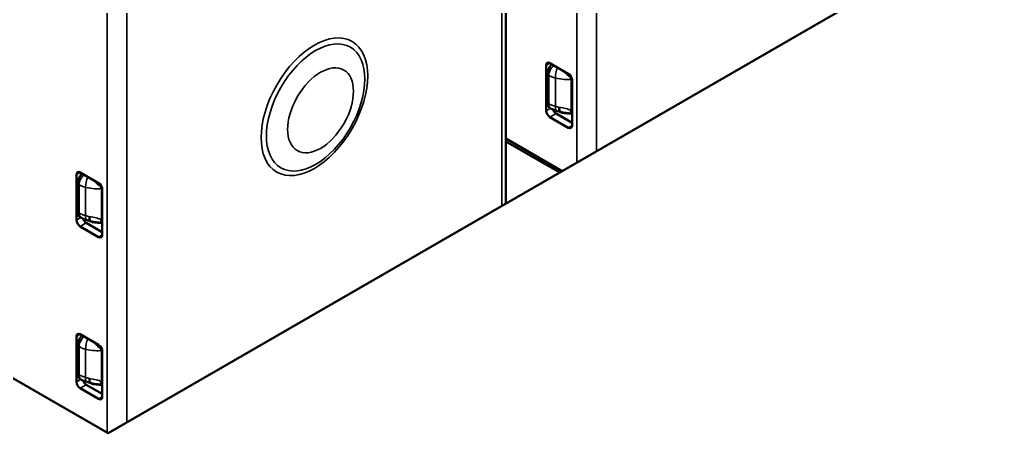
# Model space of a CAD drawing. Header units: millimetres. Extents: x 1021 to 2778, y -197 to 600.
# Drawn here: x 1563.36 to 1591.81, y 479.18 to 491.06 of the extents above; entities that cross this region are included whole.
import ezdxf

# ---------------------------------------------------------------- set-up
doc = ezdxf.new("R2010")
doc.units = ezdxf.units.MM
doc.header["$LTSCALE"] = 2
doc.layers.add('외형선(ISO)', color=7, linetype='Continuous', lineweight=50)
doc.layers.add('좁은 외형선(ISO)', color=7, linetype='Continuous', lineweight=35)

msp = doc.modelspace()

# ---------------------------------------------------------------- linework, layer by layer
at = {"layer": '외형선(ISO)'}
for p, q in [((1577.3413, 497.7978), (1577.3413, 485.7813)), ((1593.053, 494.8524), (1565.9001, 479.1757)), ((1578.4969, 488.4489), (1578.4969, 489.7553)), ((1578.603, 489.8165), (1579.1333, 489.5103)), ((1578.5323, 488.6703), (1578.5323, 489.4924)), ((1579.2394, 489.3266), (1579.2394, 488.0202)), ((1578.5986, 488.5305), (1578.6439, 488.5071)), ((1579.1333, 487.959), (1578.603, 488.2652)), ((1579.2394, 488.1019), (1578.7798, 488.3672)), ((1577.3413, 487.6464), (1578.9566, 486.7138)), ((1565.9001, 479.1757), (1551.6165, 487.4223)), ((1578.8859, 486.673), (1577.3413, 487.5648)), ((1564.9912, 485.3054), (1564.9912, 486.6118)), ((1565.0973, 486.673), (1565.6276, 486.3668)), ((1565.0266, 485.5268), (1565.0266, 486.3489)), ((1565.7337, 486.1831), (1565.7337, 484.8767)), ((1565.0929, 485.387), (1565.1381, 485.3636)), ((1565.6276, 484.8155), (1565.0973, 485.1217)), ((1565.7337, 484.9584), (1565.274, 485.2237)), ((1564.9912, 480.6514), (1564.9912, 481.9577)), ((1565.0973, 482.019), (1565.6276, 481.7128)), ((1565.0266, 480.8728), (1565.0266, 481.6949)), ((1565.7337, 481.5291), (1565.7337, 480.2227)), ((1565.0929, 480.7329), (1565.1381, 480.7095)), ((1565.7337, 480.3043), (1565.274, 480.5697)), ((1565.6276, 480.1615), (1565.0973, 480.4676))]:
    msp.add_line(p, q, dxfattribs=at)
for centre, major_axis, ratio, start_param, end_param in [((1578.603, 489.6941), (-0.075, 0.1299), 0.5773503, 5.4977871, 7.0685835), ((1578.7444, 489.6149), (0.1494, 0.2608), 0.5773419, 1.215942, 2.352382), ((1579.1333, 489.3879), (0.075, -0.1299), 0.5773503, 0.7853982, 2.3561945), ((1579.1888, 489.6187), (-0.3764, 0.3253), 0.3185632, 1.8316863, 1.938929), ((1578.7444, 488.7928), (0.1498, 0.2602), 0.5773492, 2.3548231, 3.1678085), ((1578.7798, 488.4897), (-0.075, 0.1299), 0.5773503, 1.2668453, 2.3561945), ((1578.603, 488.3877), (-0.075, 0.1299), 0.5773503, 0.7853982, 2.3561945), ((1578.9204, 488.3589), (0.0134, 0.0485), 0.6974174, 5.3280837, 6.2959382), ((1579.1333, 488.0815), (0.075, -0.1299), 0.5773503, 5.4977871, 7.0685835), ((1565.0973, 486.5505), (-0.075, 0.1299), 0.5773503, 5.4977871, 7.0685835), ((1565.2387, 486.4714), (0.1494, 0.2608), 0.5773419, 1.215942, 2.352382), ((1565.6276, 486.2444), (0.075, -0.1299), 0.5773503, 0.7853982, 2.3561945), ((1565.683, 486.4755), (-0.3766, 0.3256), 0.3187161, 1.8319895, 1.9391651), ((1565.2387, 485.6493), (0.1498, 0.2602), 0.5773492, 2.3548231, 3.1678085), ((1565.274, 485.3462), (-0.075, 0.1299), 0.5773503, 1.2668453, 2.3561945), ((1565.0973, 485.2441), (-0.075, 0.1299), 0.5773503, 0.7853982, 2.3561945), ((1565.4146, 485.2154), (0.0134, 0.0485), 0.6974178, 5.3280857, 6.2959413), ((1565.6276, 484.938), (0.075, -0.1299), 0.5773503, 5.4977871, 7.0685835), ((1565.0973, 481.8965), (-0.075, 0.1299), 0.5773503, 5.4977871, 7.0685835), ((1565.2387, 481.8174), (0.1494, 0.2608), 0.5773419, 1.215942, 2.352382), ((1565.6276, 481.5903), (0.075, -0.1299), 0.5773503, 0.7853982, 2.3561945), ((1565.683, 481.8212), (-0.3764, 0.3253), 0.3185632, 1.8316863, 1.938929), ((1565.2387, 480.9953), (0.1498, 0.2602), 0.5773492, 2.3548231, 3.1678085), ((1565.0973, 480.5901), (-0.075, 0.1299), 0.5773503, 0.7853982, 2.3561945), ((1565.274, 480.6922), (-0.075, 0.1299), 0.5773503, 1.2668453, 2.3561945), ((1565.4146, 480.5614), (0.0134, 0.0485), 0.6974174, 5.3280837, 6.2959382), ((1565.6276, 480.2839), (0.075, -0.1299), 0.5773503, 5.4977871, 7.0685835)]:
    msp.add_ellipse(centre, major_axis=major_axis, ratio=ratio, start_param=start_param, end_param=end_param, dxfattribs=at)
for points, knots in [([(1579.1857, 489.4189), (1579.1501, 489.4448), (1579.1161, 489.4743), (1579.0691, 489.521), (1579.0527, 489.5388), (1579.0328, 489.5626), (1579.0283, 489.5681), (1579.0243, 489.5733)], [0.000000976, 0.000000976, 0.000000976, 0.000000976, 0.013602676, 0.013602676, 0.021349451, 0.021349451, 0.023882915, 0.023882915, 0.023882915, 0.023882915]), ([(1578.8668, 488.5447), (1578.8669, 488.5404), (1578.8671, 488.5361), (1578.8683, 488.5139), (1578.8703, 488.4973), (1578.8763, 488.4673), (1578.8804, 488.4542), (1578.8908, 488.4313), (1578.8973, 488.4222), (1578.9107, 488.4116), (1578.9173, 488.4089), (1578.9245, 488.4083)], [-0.001553711, -0.001553711, -0.001553711, -0.001553711, 0, 0, 0.006851054, 0.006851054, 0.013878061, 0.013878061, 0.021658784, 0.021658784, 0.027884545, 0.027884545, 0.027884545, 0.027884545]), ([(1565.68, 486.2754), (1565.6444, 486.3013), (1565.6104, 486.3308), (1565.5633, 486.3775), (1565.547, 486.3953), (1565.527, 486.4191), (1565.5226, 486.4246), (1565.5186, 486.4298)], [0.000000976, 0.000000976, 0.000000976, 0.000000976, 0.013602676, 0.013602676, 0.021349451, 0.021349451, 0.023882915, 0.023882915, 0.023882915, 0.023882915]), ([(1565.361, 485.4012), (1565.3612, 485.3969), (1565.3614, 485.3926), (1565.3626, 485.3704), (1565.3646, 485.3538), (1565.3706, 485.3238), (1565.3746, 485.3106), (1565.385, 485.2878), (1565.3916, 485.2787), (1565.405, 485.2681), (1565.4115, 485.2654), (1565.4188, 485.2648)], [-0.001553727, -0.001553727, -0.001553727, -0.001553727, 0, 0, 0.006851065, 0.006851065, 0.013878095, 0.013878095, 0.021658841, 0.021658841, 0.02788462, 0.02788462, 0.02788462, 0.02788462]), ([(1565.68, 481.6214), (1565.6444, 481.6473), (1565.6104, 481.6767), (1565.5633, 481.7235), (1565.547, 481.7412), (1565.527, 481.7651), (1565.5226, 481.7706), (1565.5186, 481.7758)], [0.000000976, 0.000000976, 0.000000976, 0.000000976, 0.013602676, 0.013602676, 0.021349451, 0.021349451, 0.023882915, 0.023882915, 0.023882915, 0.023882915]), ([(1565.361, 480.7471), (1565.3612, 480.7429), (1565.3614, 480.7386), (1565.3626, 480.7164), (1565.3646, 480.6997), (1565.3706, 480.6698), (1565.3746, 480.6566), (1565.385, 480.6338), (1565.3916, 480.6247), (1565.405, 480.6141), (1565.4115, 480.6114), (1565.4188, 480.6108)], [-0.001553711, -0.001553711, -0.001553711, -0.001553711, 0, 0, 0.006851054, 0.006851054, 0.013878061, 0.013878061, 0.021658784, 0.021658784, 0.027884545, 0.027884545, 0.027884545, 0.027884545])]:
    msp.add_open_spline(points, degree=3, knots=knots, dxfattribs=at)
for points in [[(1578.7959, 488.4486), (1578.7423, 488.4639), (1578.6909, 488.4828), (1578.6439, 488.5071)], [(1578.9155, 488.4102), (1578.8758, 488.4246), (1578.8358, 488.4373), (1578.7959, 488.4486)], [(1578.9597, 488.405), (1578.9478, 488.4063), (1578.936, 488.4074), (1578.9242, 488.4084)], [(1565.2901, 485.3051), (1565.2365, 485.3204), (1565.1852, 485.3393), (1565.1381, 485.3636)], [(1565.4098, 485.2667), (1565.37, 485.2811), (1565.3301, 485.2938), (1565.2901, 485.3051)], [(1565.4539, 485.2615), (1565.4421, 485.2628), (1565.4303, 485.2639), (1565.4185, 485.2648)], [(1565.2901, 480.6511), (1565.2365, 480.6663), (1565.1852, 480.6852), (1565.1381, 480.7095)], [(1565.4098, 480.6127), (1565.37, 480.627), (1565.3301, 480.6397), (1565.2901, 480.6511)], [(1565.4539, 480.6075), (1565.4421, 480.6087), (1565.4303, 480.6099), (1565.4185, 480.6108)]]:
    msp.add_open_spline(points, degree=3, dxfattribs=at)
at = {"layer": '좁은 외형선(ISO)'}
for p, q in [((1579.3808, 499.2062), (1579.3808, 486.9588)), ((1579.9465, 499.2062), (1579.9465, 487.2854)), ((1577.2242, 497.6345), (1577.2242, 485.7136)), ((1565.8751, 491.4087), (1565.8751, 479.1901)), ((1566.4408, 491.4087), (1566.4408, 479.4878)), ((1578.4969, 489.7553), (1578.603, 489.8165)), ((1578.5323, 489.4924), (1578.5697, 489.4671)), ((1578.5698, 488.651), (1578.5698, 489.467)), ((1578.7607, 488.5778), (1578.7607, 489.3884)), ((1579.2133, 488.4552), (1579.2133, 489.3558)), ((1578.4969, 488.4489), (1578.6195, 488.5197)), ((1578.5323, 488.6703), (1578.5697, 488.651)), ((1578.603, 488.2652), (1578.7798, 488.3672)), ((1579.1333, 487.959), (1579.2394, 488.0202)), ((1564.9912, 486.6118), (1565.0973, 486.673)), ((1565.0266, 486.3489), (1565.0639, 486.3236)), ((1565.064, 485.5074), (1565.064, 486.3235)), ((1565.255, 485.4342), (1565.255, 486.2449)), ((1565.7076, 485.3117), (1565.7076, 486.2122)), ((1564.9912, 485.3054), (1565.1138, 485.3762)), ((1565.0266, 485.5268), (1565.0639, 485.5075)), ((1565.0973, 485.1217), (1565.274, 485.2237)), ((1565.6276, 484.8155), (1565.7337, 484.8767)), ((1564.9912, 481.9577), (1565.0973, 482.019)), ((1565.0266, 481.6949), (1565.0639, 481.6695)), ((1565.064, 480.8534), (1565.064, 481.6695)), ((1565.255, 480.7802), (1565.255, 481.5908)), ((1565.7076, 480.6577), (1565.7076, 481.5582)), ((1565.0266, 480.8728), (1565.0639, 480.8535)), ((1564.9912, 480.6514), (1565.1138, 480.7221)), ((1565.0973, 480.4676), (1565.274, 480.5697)), ((1565.6276, 480.1615), (1565.7337, 480.2227))]:
    msp.add_line(p, q, dxfattribs=at)
for centre, major_axis in [((1571.8325, 488.5612), (-1.0839, -1.8773)), ((1571.8678, 488.5408), (-1.0009, -1.7337)), ((1572.0092, 488.4591), (-0.6693, -1.1592))]:
    msp.add_ellipse(centre, major_axis=major_axis, ratio=0.5773503, dxfattribs=at)
for centre, major_axis, ratio, start_param, end_param in [((1578.7816, 489.5897), (-0.1684, -0.2483), 0.5248339, 4.3845019, 5.5377207), ((1578.8779, 489.5478), (-0.0685, -0.2921), 0.3260391, 4.2778222, 5.3641808), ((1578.5838, 489.6829), (0.7327, -0.258), 0.2999004, 5.0600711, 5.8421234), ((1579.1824, 489.4344), (-0.0373, -0.0333), 0.2780715, 1.4149693, 1.951075), ((1579.3306, 489.5152), (0.0676, -0.2923), 0.554323, 4.9175413, 5.1565149), ((1579.2076, 489.3774), (-0.1242, -0.0894), 0.1372265, 1.5187188, 1.6816747), ((1578.7816, 488.7736), (-0.1377, -0.2665), 0.6067752, 5.470233, 6.2831906), ((1578.8779, 488.7372), (-0.0821, -0.2886), 0.293215, 5.3786975, 6.2831856), ((1578.6869, 487.0946), (1.4828, -1.0904), 0.7514997, 1.9692505, 2.0320477), ((1578.5882, 488.2945), (0.732, 0.0356), 0.3512969, 0.5302859, 1.1633479), ((1578.6638, 490.6383), (1.2944, -2.242), 0.5773503, 5.5844299, 5.6001166), ((1578.8154, 488.4072), (0.0208, 0.0455), 0.6336781, 5.4406705, 5.5558355), ((1579.3306, 488.6147), (-0.1415, -0.2645), 0.1240656, 5.4238507, 5.9066174), ((1579.163, 488.3352), (0.003, 0.0499), 0.7631355, 5.1783254, 5.6831921), ((1565.2759, 486.4462), (-0.1684, -0.2483), 0.5248339, 4.3845019, 5.5377207), ((1565.3722, 486.4043), (-0.0685, -0.2921), 0.3260391, 4.2778222, 5.3641808), ((1565.0781, 486.5393), (0.7327, -0.258), 0.2999004, 5.0600711, 5.8421234), ((1565.6766, 486.2908), (-0.0373, -0.0333), 0.2780715, 1.4149693, 1.951075), ((1565.8248, 486.3717), (0.0676, -0.2923), 0.554323, 4.9175413, 5.1565149), ((1565.7018, 486.2339), (-0.1242, -0.0894), 0.1372067, 1.5186621, 1.6816475), ((1565.2759, 485.6301), (-0.1377, -0.2665), 0.6067752, 5.470233, 6.2831906), ((1565.3722, 485.5937), (-0.0821, -0.2886), 0.293215, 5.3786975, 6.2831856), ((1565.1811, 483.9511), (1.4828, -1.0904), 0.7514997, 1.9692505, 2.0320477), ((1565.0824, 485.151), (0.732, 0.0356), 0.351297, 0.5302857, 1.1633471), ((1565.158, 487.4948), (1.2944, -2.242), 0.5773503, 5.5844299, 5.6001166), ((1565.3097, 485.2636), (0.0208, 0.0455), 0.6336781, 5.4406705, 5.5558355), ((1565.8248, 485.4711), (-0.1415, -0.2645), 0.1240656, 5.4238507, 5.9066174), ((1565.6573, 485.1917), (0.003, 0.0499), 0.7631355, 5.1783254, 5.6831921), ((1565.2759, 481.7921), (-0.1684, -0.2483), 0.5248339, 4.3845019, 5.5377207), ((1565.3722, 481.7503), (-0.0685, -0.2921), 0.3260391, 4.2778222, 5.3641808), ((1565.0781, 481.8853), (0.7327, -0.258), 0.2999004, 5.0600711, 5.8421234), ((1565.6766, 481.6368), (-0.0373, -0.0333), 0.2780715, 1.4149693, 1.951075), ((1565.8248, 481.7176), (0.0676, -0.2923), 0.554323, 4.9175413, 5.1565149), ((1565.7018, 481.5799), (-0.1242, -0.0894), 0.1372265, 1.5187188, 1.6816747), ((1565.2759, 480.9761), (-0.1377, -0.2665), 0.6067752, 5.470233, 6.2831906), ((1565.3722, 480.9396), (-0.0821, -0.2886), 0.293215, 5.3786975, 6.2831856), ((1565.1811, 479.297), (1.4828, -1.0904), 0.7514997, 1.9692505, 2.0320477), ((1565.158, 482.8407), (1.2944, -2.242), 0.5773503, 5.5844299, 5.6001166), ((1565.3097, 480.6096), (0.0208, 0.0455), 0.6336781, 5.4406705, 5.5558355), ((1565.0824, 480.4969), (0.732, 0.0356), 0.3512969, 0.5302859, 1.1633479), ((1565.8248, 480.8171), (-0.1415, -0.2645), 0.1240656, 5.4238507, 5.9066174), ((1565.6573, 480.5376), (0.003, 0.0499), 0.7631355, 5.1783254, 5.6831921)]:
    msp.add_ellipse(centre, major_axis=major_axis, ratio=ratio, start_param=start_param, end_param=end_param, dxfattribs=at)
for points, knots in [([(1578.5696, 489.4671), (1578.5832, 489.4586), (1578.5976, 489.4504), (1578.6126, 489.4427), (1578.6276, 489.435), (1578.6431, 489.4279), (1578.6592, 489.4212), (1578.6752, 489.4146), (1578.6918, 489.4085), (1578.7087, 489.403), (1578.7257, 489.3975), (1578.743, 489.3926), (1578.7607, 489.3884)], [0, 0, 0, 0, 0.25, 0.25, 0.25, 0.5, 0.5, 0.5, 0.75, 0.75, 0.75, 0.99999999, 0.99999999, 0.99999999, 0.99999999]), ([(1578.5696, 488.651), (1578.5832, 488.6436), (1578.5976, 488.6364), (1578.6126, 488.6296), (1578.6275, 488.6227), (1578.6431, 488.6163), (1578.6591, 488.6101), (1578.6752, 488.604), (1578.6917, 488.5983), (1578.7087, 488.5929), (1578.7256, 488.5875), (1578.743, 488.5824), (1578.7607, 488.5778)], [0, 0, 0, 0, 0.25, 0.25, 0.25, 0.5, 0.5, 0.5, 0.75, 0.75, 0.75, 1, 1, 1, 1]), ([(1578.8508, 488.4276), (1578.8599, 488.4234), (1578.8688, 488.4193), (1578.8776, 488.4153), (1578.88, 488.4142), (1578.8825, 488.413), (1578.8849, 488.4119), (1578.8911, 488.4091), (1578.8973, 488.4062), (1578.9034, 488.4034), (1578.9082, 488.4012), (1578.9129, 488.399), (1578.9178, 488.3968), (1578.9215, 488.3951), (1578.9253, 488.3934), (1578.9291, 488.3916), (1578.9364, 488.3882), (1578.9438, 488.3848), (1578.9514, 488.3813), (1578.9528, 488.3807), (1578.9543, 488.38), (1578.9557, 488.3794)], [0, 0, 0, 0, 0.25, 0.25, 0.25, 0.3207669, 0.3207669, 0.3207669, 0.5, 0.5, 0.5, 0.6405994, 0.6405994, 0.6405994, 0.75, 0.75, 0.75, 0.9601803, 0.9601803, 0.9601803, 1, 1, 1, 1]), ([(1578.9557, 488.3794), (1578.9647, 488.3784), (1578.9734, 488.3775), (1578.9817, 488.3766), (1578.99, 488.3757), (1578.9981, 488.3748), (1579.0058, 488.374), (1579.0135, 488.3732), (1579.0209, 488.3724), (1579.0281, 488.3716), (1579.0353, 488.3709), (1579.0422, 488.3701), (1579.0488, 488.3694), (1579.0555, 488.3687), (1579.0619, 488.3681), (1579.068, 488.3674), (1579.0742, 488.3668), (1579.0802, 488.3662), (1579.0859, 488.3656), (1579.0917, 488.365), (1579.0972, 488.3644), (1579.1026, 488.3639), (1579.1079, 488.3634), (1579.1131, 488.3628), (1579.1181, 488.3624), (1579.1231, 488.3619), (1579.1279, 488.3614), (1579.1326, 488.361), (1579.1373, 488.3605), (1579.1418, 488.3601), (1579.1462, 488.3597), (1579.1506, 488.3593), (1579.1547, 488.3589), (1579.1588, 488.3586), (1579.1629, 488.3582), (1579.1669, 488.3579), (1579.171, 488.3576), (1579.1751, 488.3572), (1579.1794, 488.3569), (1579.1839, 488.3566), (1579.1884, 488.3562), (1579.1933, 488.3559), (1579.1983, 488.3556)], [0, 0, 0, 0, 0.0714286, 0.0714286, 0.0714286, 0.1428571, 0.1428571, 0.1428571, 0.2142857, 0.2142857, 0.2142857, 0.2857143, 0.2857143, 0.2857143, 0.3571429, 0.3571429, 0.3571429, 0.4285714, 0.4285714, 0.4285714, 0.5, 0.5, 0.5, 0.5714286, 0.5714286, 0.5714286, 0.6428571, 0.6428571, 0.6428571, 0.7142857, 0.7142857, 0.7142857, 0.7857143, 0.7857143, 0.7857143, 0.8571429, 0.8571429, 0.8571429, 0.9285714, 0.9285714, 0.9285714, 1, 1, 1, 1]), ([(1578.9597, 488.405), (1578.9607, 488.4049), (1578.9616, 488.4048), (1578.9626, 488.4047), (1578.9691, 488.404), (1578.9754, 488.4033), (1578.9816, 488.4026), (1578.984, 488.4024), (1578.9864, 488.4021), (1578.9888, 488.4018), (1578.9943, 488.4012), (1578.9997, 488.4006), (1579.005, 488.4), (1579.0077, 488.3997), (1579.0104, 488.3994), (1579.0131, 488.3991), (1579.0177, 488.3985), (1579.0223, 488.398), (1579.0267, 488.3975), (1579.0297, 488.3971), (1579.0327, 488.3967), (1579.0356, 488.3964), (1579.0395, 488.3959), (1579.0433, 488.3955), (1579.047, 488.395), (1579.0502, 488.3946), (1579.0533, 488.3942), (1579.0565, 488.3938), (1579.0597, 488.3934), (1579.0628, 488.393), (1579.0659, 488.3926), (1579.0693, 488.3922), (1579.0726, 488.3918), (1579.0759, 488.3914), (1579.0785, 488.391), (1579.081, 488.3907), (1579.0835, 488.3903), (1579.0871, 488.3899), (1579.0905, 488.3894), (1579.0939, 488.389), (1579.096, 488.3887), (1579.0981, 488.3884), (1579.1001, 488.3881), (1579.1037, 488.3876), (1579.1073, 488.3872), (1579.1108, 488.3867), (1579.1124, 488.3865), (1579.114, 488.3862), (1579.1156, 488.386), (1579.1194, 488.3855), (1579.123, 488.385), (1579.1266, 488.3845), (1579.1278, 488.3843), (1579.129, 488.3841), (1579.1302, 488.3839), (1579.134, 488.3834), (1579.1377, 488.3829), (1579.1413, 488.3823), (1579.1421, 488.3822), (1579.143, 488.3821), (1579.1438, 488.3819), (1579.1482, 488.3813), (1579.1526, 488.3806), (1579.1571, 488.3799), (1579.1615, 488.3792), (1579.1661, 488.3785), (1579.1711, 488.3777), (1579.176, 488.3769), (1579.1814, 488.3761), (1579.1869, 488.3751)], [0.08032941, 0.08032941, 0.08032941, 0.08032941, 0.08850707, 0.08850707, 0.08850707, 0.14285714, 0.14285714, 0.14285714, 0.1644817, 0.1644817, 0.1644817, 0.21428571, 0.21428571, 0.21428571, 0.24043165, 0.24043165, 0.24043165, 0.28571429, 0.28571429, 0.28571429, 0.31638669, 0.31638669, 0.31638669, 0.35714286, 0.35714286, 0.35714286, 0.392343, 0.392343, 0.392343, 0.42857143, 0.42857143, 0.42857143, 0.4682913, 0.4682913, 0.4682913, 0.5, 0.5, 0.5, 0.54425783, 0.54425783, 0.54425783, 0.57142857, 0.57142857, 0.57142857, 0.62018062, 0.62018062, 0.62018062, 0.64285714, 0.64285714, 0.64285714, 0.69622548, 0.69622548, 0.69622548, 0.71428571, 0.71428571, 0.71428571, 0.77208267, 0.77208267, 0.77208267, 0.78571429, 0.78571429, 0.78571429, 0.85714286, 0.85714286, 0.85714286, 0.92857143, 0.92857143, 0.92857143, 0.99999999, 0.99999999, 0.99999999, 0.99999999]), ([(1579.1869, 488.3751), (1579.1968, 488.3733), (1579.2066, 488.3714), (1579.2162, 488.3695), (1579.22, 488.3687), (1579.2237, 488.3679), (1579.2274, 488.3671), (1579.2314, 488.3663), (1579.2354, 488.3654), (1579.2394, 488.3645)], [0, 0, 0, 0, 0.24009311, 0.24009311, 0.24009311, 0.33333333, 0.33333333, 0.33333333, 0.4348383, 0.4348383, 0.4348383, 0.4348383]), ([(1579.1983, 488.3556), (1579.2102, 488.3549), (1579.2222, 488.3541), (1579.234, 488.3533), (1579.2358, 488.3532), (1579.2376, 488.3531), (1579.2394, 488.3529)], [0, 0, 0, 0, 0.33333333, 0.33333333, 0.33333333, 0.38382321, 0.38382321, 0.38382321, 0.38382321]), ([(1579.2133, 488.4552), (1579.2219, 488.4482), (1579.2303, 488.4406), (1579.2387, 488.4325), (1579.2389, 488.4322), (1579.2392, 488.432), (1579.2394, 488.4317)], [0, 0, 0, 0, 0.25, 0.25, 0.25, 0.25744458, 0.25744458, 0.25744458, 0.25744458]), ([(1565.0639, 486.3236), (1565.0775, 486.3151), (1565.0919, 486.3069), (1565.1069, 486.2992), (1565.1218, 486.2915), (1565.1374, 486.2843), (1565.1534, 486.2777), (1565.1695, 486.2711), (1565.186, 486.265), (1565.203, 486.2595), (1565.2199, 486.254), (1565.2373, 486.2491), (1565.255, 486.2449)], [0, 0, 0, 0, 0.25, 0.25, 0.25, 0.5, 0.5, 0.5, 0.75, 0.75, 0.75, 0.99999999, 0.99999999, 0.99999999, 0.99999999]), ([(1565.0639, 485.5075), (1565.0775, 485.5001), (1565.0919, 485.4929), (1565.1068, 485.4861), (1565.1218, 485.4792), (1565.1373, 485.4728), (1565.1534, 485.4666), (1565.1694, 485.4605), (1565.186, 485.4548), (1565.2029, 485.4494), (1565.2199, 485.444), (1565.2373, 485.4389), (1565.255, 485.4342)], [0, 0, 0, 0, 0.25, 0.25, 0.25, 0.5, 0.5, 0.5, 0.75, 0.75, 0.75, 1, 1, 1, 1]), ([(1565.345, 485.2841), (1565.3541, 485.2799), (1565.3631, 485.2758), (1565.3719, 485.2718), (1565.3744, 485.2706), (1565.3768, 485.2695), (1565.3793, 485.2683), (1565.3855, 485.2655), (1565.3916, 485.2627), (1565.3977, 485.2599), (1565.4025, 485.2577), (1565.4074, 485.2555), (1565.4122, 485.2532), (1565.4159, 485.2515), (1565.4196, 485.2498), (1565.4234, 485.2481), (1565.4308, 485.2447), (1565.4382, 485.2412), (1565.4458, 485.2378), (1565.4472, 485.2371), (1565.4486, 485.2365), (1565.45, 485.2358)], [0, 0, 0, 0, 0.25, 0.25, 0.25, 0.3211728, 0.3211728, 0.3211728, 0.5, 0.5, 0.5, 0.6414437, 0.6414437, 0.6414437, 0.75, 0.75, 0.75, 0.9614551, 0.9614551, 0.9614551, 1, 1, 1, 1]), ([(1565.45, 485.2358), (1565.459, 485.2349), (1565.4676, 485.234), (1565.476, 485.2331), (1565.4843, 485.2322), (1565.4923, 485.2313), (1565.5001, 485.2305), (1565.5078, 485.2297), (1565.5152, 485.2289), (1565.5224, 485.2281), (1565.5296, 485.2273), (1565.5364, 485.2266), (1565.5431, 485.2259), (1565.5497, 485.2252), (1565.5561, 485.2246), (1565.5623, 485.2239), (1565.5685, 485.2233), (1565.5745, 485.2227), (1565.5802, 485.2221), (1565.5859, 485.2215), (1565.5915, 485.2209), (1565.5968, 485.2204), (1565.6022, 485.2198), (1565.6074, 485.2193), (1565.6124, 485.2188), (1565.6174, 485.2184), (1565.6222, 485.2179), (1565.6269, 485.2174), (1565.6316, 485.217), (1565.6361, 485.2166), (1565.6405, 485.2162), (1565.6449, 485.2158), (1565.649, 485.2154), (1565.6531, 485.2151), (1565.6572, 485.2147), (1565.6612, 485.2144), (1565.6653, 485.214), (1565.6694, 485.2137), (1565.6736, 485.2134), (1565.6782, 485.2131), (1565.6827, 485.2127), (1565.6875, 485.2124), (1565.6926, 485.2121)], [0, 0, 0, 0, 0.0714286, 0.0714286, 0.0714286, 0.1428571, 0.1428571, 0.1428571, 0.2142857, 0.2142857, 0.2142857, 0.2857143, 0.2857143, 0.2857143, 0.3571429, 0.3571429, 0.3571429, 0.4285714, 0.4285714, 0.4285714, 0.5, 0.5, 0.5, 0.5714286, 0.5714286, 0.5714286, 0.6428571, 0.6428571, 0.6428571, 0.7142857, 0.7142857, 0.7142857, 0.7857143, 0.7857143, 0.7857143, 0.8571429, 0.8571429, 0.8571429, 0.9285714, 0.9285714, 0.9285714, 1, 1, 1, 1]), ([(1565.4539, 485.2615), (1565.4556, 485.2613), (1565.4572, 485.2612), (1565.4588, 485.261), (1565.4646, 485.2604), (1565.4703, 485.2597), (1565.4759, 485.2591), (1565.4789, 485.2588), (1565.4818, 485.2585), (1565.4848, 485.2581), (1565.4897, 485.2576), (1565.4945, 485.257), (1565.4992, 485.2565), (1565.5025, 485.2561), (1565.5056, 485.2557), (1565.5088, 485.2554), (1565.5129, 485.2549), (1565.517, 485.2544), (1565.521, 485.2539), (1565.5244, 485.2535), (1565.5278, 485.2531), (1565.531, 485.2527), (1565.5345, 485.2523), (1565.5379, 485.2519), (1565.5413, 485.2515), (1565.5448, 485.251), (1565.5483, 485.2506), (1565.5517, 485.2502), (1565.5546, 485.2498), (1565.5574, 485.2495), (1565.5602, 485.2491), (1565.5638, 485.2487), (1565.5674, 485.2482), (1565.5709, 485.2477), (1565.5733, 485.2474), (1565.5756, 485.2471), (1565.5779, 485.2468), (1565.5816, 485.2463), (1565.5853, 485.2459), (1565.5889, 485.2454), (1565.5907, 485.2451), (1565.5926, 485.2449), (1565.5944, 485.2446), (1565.5982, 485.2441), (1565.6019, 485.2436), (1565.6056, 485.2431), (1565.607, 485.2429), (1565.6085, 485.2427), (1565.6099, 485.2425), (1565.6138, 485.2419), (1565.6176, 485.2414), (1565.6213, 485.2409), (1565.6224, 485.2407), (1565.6234, 485.2406), (1565.6245, 485.2404), (1565.6284, 485.2399), (1565.6321, 485.2393), (1565.6358, 485.2388), (1565.6366, 485.2387), (1565.6374, 485.2385), (1565.6381, 485.2384), (1565.6425, 485.2378), (1565.6469, 485.2371), (1565.6514, 485.2364), (1565.6558, 485.2357), (1565.6604, 485.235), (1565.6654, 485.2342), (1565.6703, 485.2334), (1565.6757, 485.2325), (1565.6812, 485.2316)], [0.08030437, 0.08030437, 0.08030437, 0.08030437, 0.09392208, 0.09392208, 0.09392208, 0.14285714, 0.14285714, 0.14285714, 0.1694465, 0.1694465, 0.1694465, 0.21428571, 0.21428571, 0.21428571, 0.24494363, 0.24494363, 0.24494363, 0.28571429, 0.28571429, 0.28571429, 0.32044762, 0.32044762, 0.32044762, 0.35714286, 0.35714286, 0.35714286, 0.39595238, 0.39595238, 0.39595238, 0.42857143, 0.42857143, 0.42857143, 0.47145057, 0.47145057, 0.47145057, 0.5, 0.5, 0.5, 0.54696397, 0.54696397, 0.54696397, 0.57142857, 0.57142857, 0.57142857, 0.62244299, 0.62244299, 0.62244299, 0.64285714, 0.64285714, 0.64285714, 0.69802351, 0.69802351, 0.69802351, 0.71428571, 0.71428571, 0.71428571, 0.7734323, 0.7734323, 0.7734323, 0.78571429, 0.78571429, 0.78571429, 0.85714286, 0.85714286, 0.85714286, 0.92857143, 0.92857143, 0.92857143, 0.99999999, 0.99999999, 0.99999999, 0.99999999]), ([(1565.6812, 485.2316), (1565.691, 485.2298), (1565.7008, 485.2279), (1565.7105, 485.226), (1565.7142, 485.2252), (1565.718, 485.2244), (1565.7217, 485.2236), (1565.7257, 485.2228), (1565.7297, 485.2219), (1565.7337, 485.221)], [0, 0, 0, 0, 0.24009311, 0.24009311, 0.24009311, 0.33333333, 0.33333333, 0.33333333, 0.4348383, 0.4348383, 0.4348383, 0.4348383]), ([(1565.6926, 485.2121), (1565.7045, 485.2114), (1565.7165, 485.2106), (1565.7283, 485.2098), (1565.7301, 485.2097), (1565.7319, 485.2096), (1565.7337, 485.2094)], [0, 0, 0, 0, 0.33333333, 0.33333333, 0.33333333, 0.38382321, 0.38382321, 0.38382321, 0.38382321]), ([(1565.7076, 485.3117), (1565.7162, 485.3047), (1565.7246, 485.2971), (1565.7329, 485.289), (1565.7332, 485.2887), (1565.7334, 485.2885), (1565.7337, 485.2882)], [0, 0, 0, 0, 0.25, 0.25, 0.25, 0.25744458, 0.25744458, 0.25744458, 0.25744458]), ([(1565.0639, 481.6696), (1565.0775, 481.661), (1565.0919, 481.6528), (1565.1069, 481.6452), (1565.1218, 481.6375), (1565.1374, 481.6303), (1565.1534, 481.6237), (1565.1695, 481.617), (1565.186, 481.6109), (1565.203, 481.6055), (1565.2199, 481.6), (1565.2373, 481.5951), (1565.255, 481.5908)], [0, 0, 0, 0, 0.25, 0.25, 0.25, 0.5, 0.5, 0.5, 0.75, 0.75, 0.75, 0.99999999, 0.99999999, 0.99999999, 0.99999999]), ([(1565.0639, 480.8535), (1565.0775, 480.8461), (1565.0919, 480.8389), (1565.1068, 480.832), (1565.1218, 480.8252), (1565.1373, 480.8187), (1565.1534, 480.8126), (1565.1694, 480.8065), (1565.186, 480.8007), (1565.2029, 480.7953), (1565.2199, 480.7899), (1565.2373, 480.7849), (1565.255, 480.7802)], [0, 0, 0, 0, 0.25, 0.25, 0.25, 0.5, 0.5, 0.5, 0.75, 0.75, 0.75, 1, 1, 1, 1]), ([(1565.345, 480.63), (1565.3541, 480.6259), (1565.3631, 480.6218), (1565.3718, 480.6178), (1565.3743, 480.6166), (1565.3768, 480.6155), (1565.3792, 480.6144), (1565.3854, 480.6115), (1565.3915, 480.6087), (1565.3976, 480.6059), (1565.4024, 480.6037), (1565.4072, 480.6015), (1565.412, 480.5993), (1565.4158, 480.5976), (1565.4195, 480.5958), (1565.4233, 480.5941), (1565.4306, 480.5907), (1565.4381, 480.5873), (1565.4457, 480.5838), (1565.4471, 480.5831), (1565.4485, 480.5825), (1565.45, 480.5818)], [0, 0, 0, 0, 0.25, 0.25, 0.25, 0.3207669, 0.3207669, 0.3207669, 0.5, 0.5, 0.5, 0.6405994, 0.6405994, 0.6405994, 0.75, 0.75, 0.75, 0.9601803, 0.9601803, 0.9601803, 1, 1, 1, 1]), ([(1565.45, 480.5818), (1565.459, 480.5809), (1565.4676, 480.5799), (1565.476, 480.579), (1565.4843, 480.5781), (1565.4923, 480.5773), (1565.5, 480.5765), (1565.5078, 480.5756), (1565.5152, 480.5748), (1565.5224, 480.5741), (1565.5295, 480.5733), (1565.5364, 480.5726), (1565.5431, 480.5719), (1565.5497, 480.5712), (1565.5561, 480.5705), (1565.5623, 480.5699), (1565.5685, 480.5692), (1565.5744, 480.5686), (1565.5802, 480.568), (1565.5859, 480.5675), (1565.5915, 480.5669), (1565.5968, 480.5664), (1565.6022, 480.5658), (1565.6073, 480.5653), (1565.6123, 480.5648), (1565.6173, 480.5643), (1565.6222, 480.5639), (1565.6269, 480.5634), (1565.6316, 480.563), (1565.6361, 480.5626), (1565.6405, 480.5622), (1565.6448, 480.5618), (1565.649, 480.5614), (1565.6531, 480.561), (1565.6572, 480.5607), (1565.6612, 480.5603), (1565.6653, 480.56), (1565.6694, 480.5597), (1565.6736, 480.5594), (1565.6781, 480.559), (1565.6827, 480.5587), (1565.6875, 480.5584), (1565.6926, 480.5581)], [0, 0, 0, 0, 0.0714286, 0.0714286, 0.0714286, 0.1428571, 0.1428571, 0.1428571, 0.2142857, 0.2142857, 0.2142857, 0.2857143, 0.2857143, 0.2857143, 0.3571429, 0.3571429, 0.3571429, 0.4285714, 0.4285714, 0.4285714, 0.5, 0.5, 0.5, 0.5714286, 0.5714286, 0.5714286, 0.6428571, 0.6428571, 0.6428571, 0.7142857, 0.7142857, 0.7142857, 0.7857143, 0.7857143, 0.7857143, 0.8571429, 0.8571429, 0.8571429, 0.9285714, 0.9285714, 0.9285714, 1, 1, 1, 1]), ([(1565.4539, 480.6075), (1565.4549, 480.6074), (1565.4559, 480.6073), (1565.4569, 480.6072), (1565.4634, 480.6065), (1565.4697, 480.6058), (1565.4758, 480.6051), (1565.4783, 480.6048), (1565.4807, 480.6046), (1565.4831, 480.6043), (1565.4886, 480.6037), (1565.494, 480.6031), (1565.4992, 480.6025), (1565.502, 480.6021), (1565.5047, 480.6018), (1565.5074, 480.6015), (1565.512, 480.601), (1565.5165, 480.6004), (1565.521, 480.5999), (1565.524, 480.5996), (1565.5269, 480.5992), (1565.5299, 480.5988), (1565.5337, 480.5984), (1565.5375, 480.5979), (1565.5412, 480.5975), (1565.5445, 480.5971), (1565.5476, 480.5967), (1565.5507, 480.5963), (1565.5539, 480.5959), (1565.5571, 480.5955), (1565.5601, 480.5951), (1565.5635, 480.5947), (1565.5668, 480.5942), (1565.5701, 480.5938), (1565.5727, 480.5935), (1565.5753, 480.5931), (1565.5778, 480.5928), (1565.5813, 480.5923), (1565.5848, 480.5919), (1565.5882, 480.5914), (1565.5903, 480.5912), (1565.5923, 480.5909), (1565.5944, 480.5906), (1565.598, 480.5901), (1565.6016, 480.5896), (1565.6051, 480.5891), (1565.6067, 480.5889), (1565.6083, 480.5887), (1565.6099, 480.5885), (1565.6136, 480.5879), (1565.6173, 480.5874), (1565.6209, 480.5869), (1565.6221, 480.5867), (1565.6233, 480.5866), (1565.6245, 480.5864), (1565.6282, 480.5858), (1565.6319, 480.5853), (1565.6355, 480.5848), (1565.6364, 480.5847), (1565.6372, 480.5845), (1565.6381, 480.5844), (1565.6425, 480.5837), (1565.6468, 480.5831), (1565.6513, 480.5824), (1565.6558, 480.5817), (1565.6604, 480.581), (1565.6653, 480.5802), (1565.6703, 480.5794), (1565.6756, 480.5785), (1565.6812, 480.5776)], [0.08032941, 0.08032941, 0.08032941, 0.08032941, 0.08850707, 0.08850707, 0.08850707, 0.14285714, 0.14285714, 0.14285714, 0.1644817, 0.1644817, 0.1644817, 0.21428571, 0.21428571, 0.21428571, 0.24043165, 0.24043165, 0.24043165, 0.28571429, 0.28571429, 0.28571429, 0.31638669, 0.31638669, 0.31638669, 0.35714286, 0.35714286, 0.35714286, 0.392343, 0.392343, 0.392343, 0.42857143, 0.42857143, 0.42857143, 0.4682913, 0.4682913, 0.4682913, 0.5, 0.5, 0.5, 0.54425783, 0.54425783, 0.54425783, 0.57142857, 0.57142857, 0.57142857, 0.62018062, 0.62018062, 0.62018062, 0.64285714, 0.64285714, 0.64285714, 0.69622548, 0.69622548, 0.69622548, 0.71428571, 0.71428571, 0.71428571, 0.77208267, 0.77208267, 0.77208267, 0.78571429, 0.78571429, 0.78571429, 0.85714286, 0.85714286, 0.85714286, 0.92857143, 0.92857143, 0.92857143, 0.99999999, 0.99999999, 0.99999999, 0.99999999]), ([(1565.6812, 480.5776), (1565.691, 480.5758), (1565.7008, 480.5739), (1565.7105, 480.5719), (1565.7142, 480.5712), (1565.718, 480.5704), (1565.7217, 480.5696), (1565.7257, 480.5687), (1565.7297, 480.5679), (1565.7337, 480.567)], [0, 0, 0, 0, 0.24009311, 0.24009311, 0.24009311, 0.33333333, 0.33333333, 0.33333333, 0.4348383, 0.4348383, 0.4348383, 0.4348383]), ([(1565.6926, 480.5581), (1565.7045, 480.5574), (1565.7165, 480.5566), (1565.7283, 480.5558), (1565.7301, 480.5557), (1565.7319, 480.5555), (1565.7337, 480.5554)], [0, 0, 0, 0, 0.33333333, 0.33333333, 0.33333333, 0.38382321, 0.38382321, 0.38382321, 0.38382321]), ([(1565.7076, 480.6577), (1565.7162, 480.6506), (1565.7246, 480.643), (1565.7329, 480.6349), (1565.7332, 480.6347), (1565.7334, 480.6344), (1565.7337, 480.6342)], [0, 0, 0, 0, 0.25, 0.25, 0.25, 0.25744458, 0.25744458, 0.25744458, 0.25744458])]:
    msp.add_open_spline(points, degree=3, knots=knots, dxfattribs=at)

doc.saveas('drawing.dxf')
